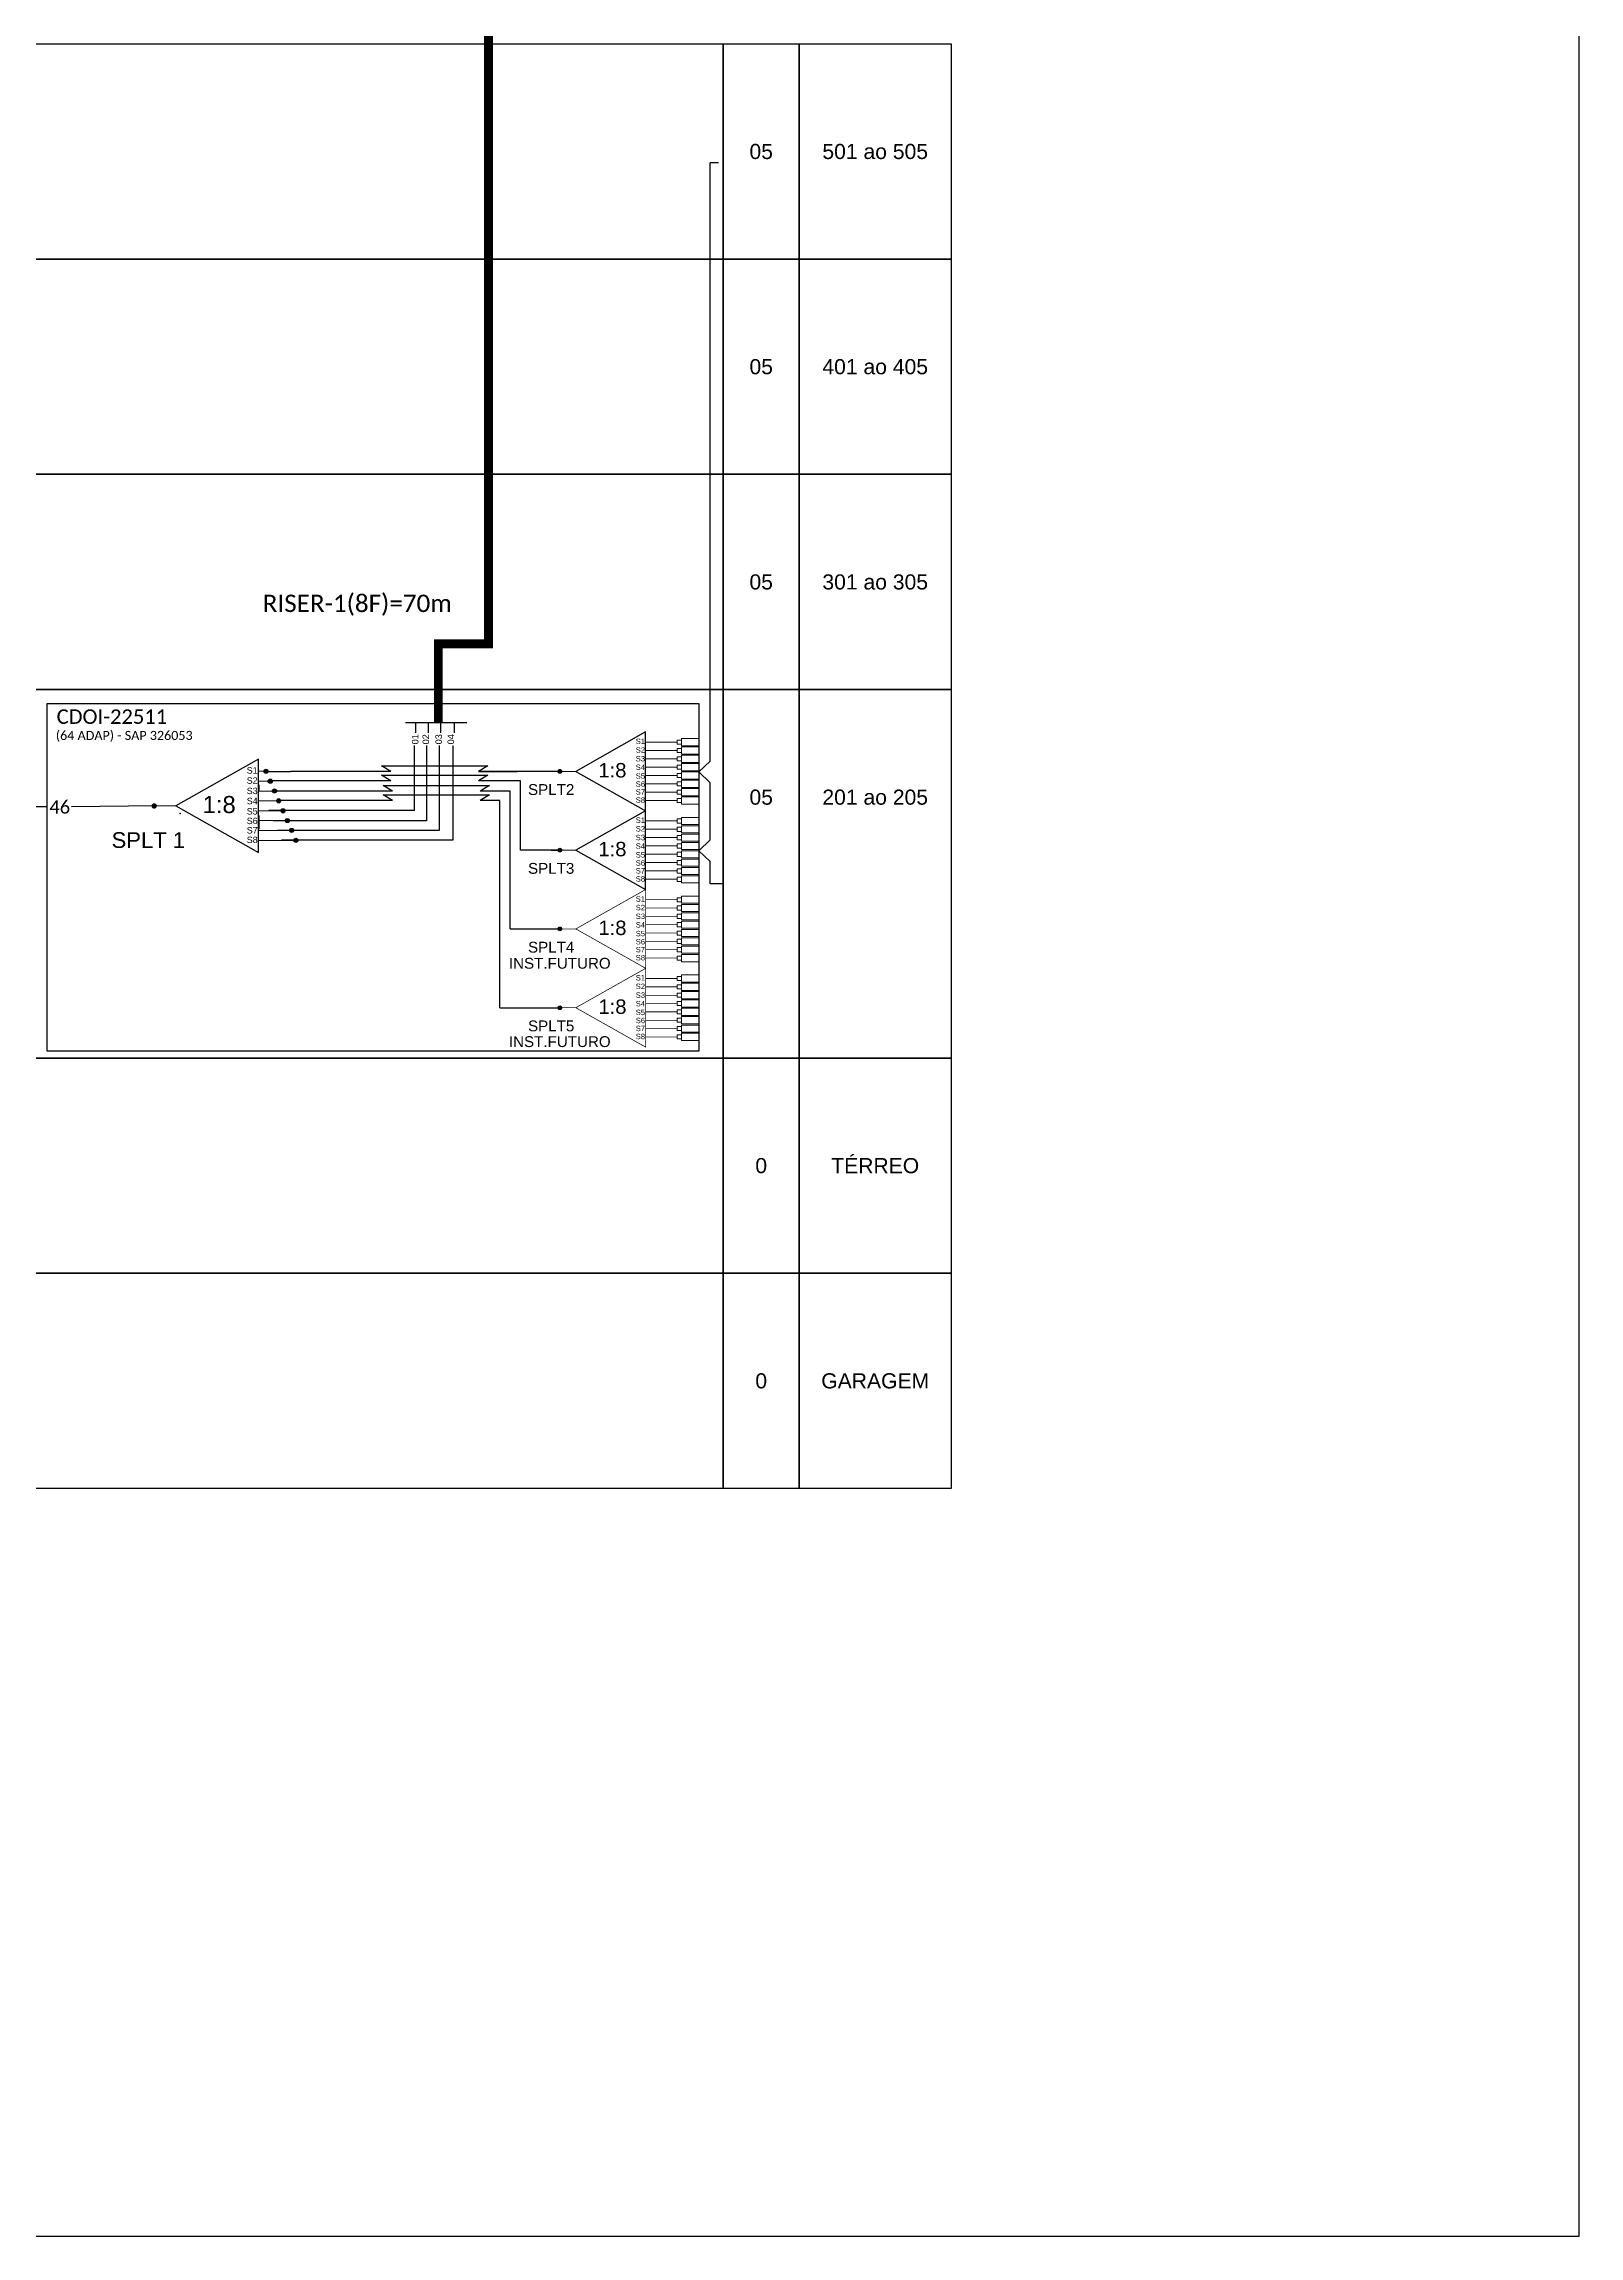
# Model space of a CAD drawing. Extents: x -89 to 1699, y 705 to 1299.
# Drawn here: x 1465.4 to 1699.1, y 705 to 1038.6 of the extents above; entities that cross this region are included whole.
import ezdxf
from ezdxf.enums import TextEntityAlignment as Align

# ---------------------------------------------------------------- set-up
doc = ezdxf.new("R2010")
doc.units = 0
doc.linetypes.add('DASHED', pattern=[0.75, 0.5, -0.25])
doc.styles.add('ARIAL', font='arial.ttf')
doc.styles.add('WMF-Calibri0', font='calibri.ttf')

# ---------------------------------------------------------------- blocks, each defined once
blk = doc.blocks.new('SPLT_1-8_SC-APC')
at = {"color": 1}
blk.add_lwpolyline([(-7.37, -2.1), (-17.04, -7.55), (-7.37, -13), (-7.37, -2.1)], dxfattribs=at)
at = {"color": 3, "lineweight": 0}
for points in [[(-2.41, -3.02), (-2.41, -4)], [(-2.41, -3.02), (0, -3.02)], [(-2.99, -3.51), (-7.37, -3.51)], [(-7.37, -4.66), (-2.99, -4.66)], [(-7.37, -5.82), (-2.99, -5.82)], [(-2.41, -4), (0, -4)], [(-2.41, -4.17), (-2.41, -5.16)], [(-2.41, -4.17), (0, -4.17)], [(-2.41, -5.16), (0, -5.16)], [(-2.41, -5.32), (-2.41, -6.31)], [(-2.41, -5.32), (0, -5.32)], [(-7.37, -6.97), (-2.99, -6.97)], [(-7.37, -8.12), (-2.99, -8.12)], [(-2.41, -6.31), (0, -6.31)], [(-2.41, -6.48), (-2.41, -7.46)], [(-2.41, -6.48), (0, -6.48)], [(-2.41, -7.46), (0, -7.46)], [(-2.41, -7.63), (-2.41, -8.62)], [(-2.41, -7.63), (0, -7.63)], [(-2.41, -8.62), (0, -8.62)], [(-2.41, -8.78), (-2.41, -9.77)], [(-2.41, -8.78), (0, -8.78)], [(-7.37, -9.28), (-2.99, -9.28)], [(-7.37, -10.43), (-2.99, -10.43)], [(-7.37, -11.58), (-2.99, -11.58)], [(-2.41, -9.77), (0, -9.77)], [(-2.41, -9.94), (-2.41, -10.92)], [(-2.41, -9.94), (0, -9.94)], [(-2.41, -10.92), (0, -10.92)], [(-2.41, -11.09), (-2.41, -12.08)], [(-2.41, -11.09), (0, -11.09)], [(-2.41, -12.08), (0, -12.08)]]:
    blk.add_lwpolyline(points, dxfattribs=at)
for points in [[(-2.99, -3.22), (-2.41, -3.22), (-2.41, -3.8), (-2.99, -3.8)], [(-2.99, -4.38), (-2.41, -4.38), (-2.41, -4.95), (-2.99, -4.95)], [(-2.99, -5.53), (-2.41, -5.53), (-2.41, -6.1), (-2.99, -6.1)], [(-2.99, -6.68), (-2.41, -6.68), (-2.41, -7.26), (-2.99, -7.26)], [(-2.99, -7.84), (-2.41, -7.84), (-2.41, -8.41), (-2.99, -8.41)], [(-2.99, -8.99), (-2.41, -8.99), (-2.41, -9.56), (-2.99, -9.56)], [(-2.99, -10.14), (-2.41, -10.14), (-2.41, -10.72), (-2.99, -10.72)], [(-2.99, -11.3), (-2.41, -11.3), (-2.41, -11.87), (-2.99, -11.87)]]:
    blk.add_lwpolyline(points, close=True, dxfattribs=at)
at = {"color": 1, "lineweight": 0}
blk.add_lwpolyline([(-17.04, -7.55), (-19.26, -7.55)], dxfattribs=at)
at = {"color": 1, "style": 'ARIAL'}
for s, height, p in [('S1', 0.75, (-8.74, -3.78)), ('S2', 0.75, (-8.74, -4.97)), ('S3', 0.75, (-8.74, -6.18)), ('1:8', 2, (-13.91, -8.4)), ('S4', 0.75, (-8.74, -7.36)), ('S5', 0.75, (-8.74, -8.57)), ('S6', 0.75, (-8.74, -9.69)), ('S7', 0.75, (-8.74, -10.78)), ('S8', 0.75, (-8.74, -11.9))]:
    blk.add_text(s, height=height, dxfattribs=at).set_placement(p)
blk = doc.blocks.new('SPLT_1-8_DIV_DIR')
h = blk.add_hatch(color=3)
h.dxf.hatch_style = 1
edge = h.paths.add_edge_path()
edge.add_arc((12.77, 4.04), 0.242, 0, 360)
h = blk.add_hatch(color=3)
h.dxf.hatch_style = 1
edge = h.paths.add_edge_path()
edge.add_arc((13.27, 2.88), 0.242, 0, 360)
h = blk.add_hatch(color=3)
h.dxf.hatch_style = 1
edge = h.paths.add_edge_path()
edge.add_arc((13.77, 1.73), 0.242, 0, 360)
h = blk.add_hatch(color=3)
h.dxf.hatch_style = 1
edge = h.paths.add_edge_path()
edge.add_arc((14.27, 0.58), 0.242, 0, 360)
h = blk.add_hatch(color=3)
h.dxf.hatch_style = 1
edge = h.paths.add_edge_path()
edge.add_arc((14.77, -0.58), 0.242, 0, 360)
h = blk.add_hatch(color=3)
h.dxf.hatch_style = 1
edge = h.paths.add_edge_path()
edge.add_arc((15.27, -1.73), 0.242, 0, 360)
h = blk.add_hatch(color=3)
h.dxf.hatch_style = 1
edge = h.paths.add_edge_path()
edge.add_arc((15.77, -2.88), 0.242, 0, 360)
h = blk.add_hatch(color=3)
h.dxf.hatch_style = 1
edge = h.paths.add_edge_path()
edge.add_arc((16.27, -4.04), 0.242, 0, 360)
at = {"color": 1}
blk.add_lwpolyline([(11.89, 5.45), (2.22, 0), (11.89, -5.45), (11.89, 5.45)], dxfattribs=at)
at = {"color": 7, "lineweight": 0}
for points in [[(12.77, 4.04), (11.89, 4.04)], [(11.89, 2.88), (13.27, 2.88)], [(11.89, 1.73), (13.77, 1.73)], [(11.89, 0.58), (14.27, 0.58)], [(11.89, -0.58), (14.77, -0.58)], [(11.89, -1.73), (15.27, -1.73)], [(11.89, -2.88), (15.77, -2.88)], [(11.89, -4.04), (16.27, -4.04)]]:
    blk.add_lwpolyline(points, dxfattribs=at)
at = {"color": 1, "lineweight": 0}
blk.add_lwpolyline([(2.22, 0), (0, 0)], dxfattribs=at)
at = {"color": 3}
for centre in [(12.77, 4.04), (13.27, 2.88), (13.77, 1.73), (14.27, 0.58), (14.77, -0.58), (15.27, -1.73), (15.77, -2.88), (16.27, -4.04)]:
    blk.add_circle(centre, 0.242, dxfattribs=at)
at = {"color": 1, "style": 'ARIAL'}
for s, height, p in [('S1', 0.75, (10.52, 3.77)), ('S2', 0.75, (10.52, 2.58)), ('1:8', 2, (5.35, -0.85)), ('S3', 0.75, (10.52, 1.37)), ('S4', 0.75, (10.52, 0.19)), ('S5', 0.75, (10.52, -1.02)), ('S6', 0.75, (10.52, -2.14)), ('S7', 0.75, (10.52, -3.24)), ('S8', 0.75, (10.52, -4.36))]:
    blk.add_text(s, height=height, dxfattribs=at).set_placement(p)
blk = doc.blocks.new('SPLT_1-8_SC-APC PLANEJADO')
at = {"color": 30, "linetype": 'DASHED', "ltscale": 2.5, "const_width": 0.1}
blk.add_lwpolyline([(4942.78, -604.33), (4933.11, -609.78), (4942.78, -615.23), (4942.78, -604.33)], dxfattribs=at)
at = {"color": 30, "linetype": 'DASHED', "lineweight": 0, "ltscale": 2.5, "const_width": 0.1}
for points in [[(4947.15, -605.74), (4942.78, -605.74)], [(4942.78, -606.89), (4947.15, -606.89)], [(4942.78, -608.05), (4947.15, -608.05)], [(4942.78, -609.2), (4947.15, -609.2)], [(4933.11, -609.78), (4930.89, -609.78)], [(4942.78, -610.35), (4947.15, -610.35)], [(4942.78, -611.51), (4947.15, -611.51)], [(4942.78, -612.66), (4947.15, -612.66)], [(4942.78, -613.81), (4947.15, -613.81)]]:
    blk.add_lwpolyline(points, dxfattribs=at)
at = {"color": 3, "lineweight": 0}
for points in [[(4947.15, -605.46), (4947.73, -605.46), (4947.73, -606.03), (4947.15, -606.03)], [(4947.15, -606.61), (4947.73, -606.61), (4947.73, -607.18), (4947.15, -607.18)], [(4947.15, -607.76), (4947.73, -607.76), (4947.73, -608.33), (4947.15, -608.33)], [(4947.15, -608.91), (4947.73, -608.91), (4947.73, -609.49), (4947.15, -609.49)], [(4947.15, -610.07), (4947.73, -610.07), (4947.73, -610.64), (4947.15, -610.64)], [(4947.15, -611.22), (4947.73, -611.22), (4947.73, -611.79), (4947.15, -611.79)], [(4947.15, -612.37), (4947.73, -612.37), (4947.73, -612.95), (4947.15, -612.95)], [(4947.15, -613.53), (4947.73, -613.53), (4947.73, -614.1), (4947.15, -614.1)]]:
    blk.add_lwpolyline(points, close=True, dxfattribs=at)
for points in [[(4947.73, -605.25), (4947.73, -606.23)], [(4947.73, -605.25), (4950.15, -605.25)], [(4947.73, -606.23), (4950.15, -606.23)], [(4947.73, -606.4), (4947.73, -607.39)], [(4947.73, -606.4), (4950.15, -606.4)], [(4947.73, -607.39), (4950.15, -607.39)], [(4947.73, -607.55), (4947.73, -608.54)], [(4947.73, -607.55), (4950.15, -607.55)], [(4947.73, -608.54), (4950.15, -608.54)], [(4947.73, -608.71), (4947.73, -609.69)], [(4947.73, -608.71), (4950.15, -608.71)], [(4947.73, -609.69), (4950.15, -609.69)], [(4947.73, -609.86), (4947.73, -610.85)], [(4947.73, -609.86), (4950.15, -609.86)], [(4947.73, -610.85), (4950.15, -610.85)], [(4947.73, -611.01), (4947.73, -612)], [(4947.73, -611.01), (4950.15, -611.01)], [(4947.73, -612), (4950.15, -612)], [(4947.73, -612.17), (4947.73, -613.15)], [(4947.73, -612.17), (4950.15, -612.17)], [(4947.73, -613.15), (4950.15, -613.15)], [(4947.73, -613.32), (4947.73, -614.31)], [(4947.73, -613.32), (4950.15, -613.32)], [(4947.73, -614.31), (4950.15, -614.31)]]:
    blk.add_lwpolyline(points, dxfattribs=at)
at = {"color": 30, "style": 'ARIAL'}
for s, height, p in [('S1', 0.75, (4941.41, -606.01)), ('1:8', 2, (4936.24, -610.63)), ('S2', 0.75, (4941.41, -607.2)), ('S3', 0.75, (4941.41, -608.41)), ('S4', 0.75, (4941.41, -609.59)), ('S5', 0.75, (4941.41, -610.8)), ('S6', 0.75, (4941.41, -611.92)), ('S7', 0.75, (4941.41, -613.02)), ('S8', 0.75, (4941.41, -614.13))]:
    blk.add_text(s, height=height, dxfattribs=at).set_placement(p)

msp = doc.modelspace()

# ---------------------------------------------------------------- hatches: boundary and pattern name
h = msp.add_hatch(color=3)
h.dxf.hatch_style = 1
edge = h.paths.add_edge_path()
edge.add_arc((1543.91, 927.87), 0.282, 0, 360)
h = msp.add_hatch(color=3)
h.dxf.hatch_style = 1
edge = h.paths.add_edge_path()
edge.add_arc((1482.18, 922.61), 0.41, 0, 360)
h = msp.add_hatch(color=3)
h.dxf.hatch_style = 1
edge = h.paths.add_edge_path()
edge.add_arc((1543.91, 915.89), 0.282, 0, 360)
h = msp.add_hatch(color=3)
h.dxf.hatch_style = 1
edge = h.paths.add_edge_path()
edge.add_arc((1543.91, 903.9), 0.282, 0, 360)
h = msp.add_hatch(color=3)
h.dxf.hatch_style = 1
edge = h.paths.add_edge_path()
edge.add_arc((1543.91, 891.91), 0.282, 0, 360)

# ---------------------------------------------------------------- linework, layer by layer
for p, q in [((1335.16, 940.32), (1568.78, 940.32)), ((1568.78, 940.32), (1568.78, 884.26)), ((1568.78, 940.32), (1580.35, 940.32)), ((1568.78, 884.26), (1568.78, 940.32)), ((1580.35, 940.32), (1580.35, 884.26)), ((1580.35, 940.32), (1603.5, 940.32)), ((1580.35, 884.26), (1580.35, 940.32)), ((1603.5, 940.32), (1603.5, 884.26)), ((1568.78, 884.26), (1335.16, 884.26)), ((1580.35, 884.26), (1568.78, 884.26)), ((1603.5, 884.26), (1580.35, 884.26))]:
    msp.add_line(p, q)
at = {"color": 1}
for p, q in [((1465.9, 938.2), (1565.09, 938.2)), ((1465.9, 885.3), (1465.9, 938.2)), ((1565.09, 938.2), (1565.09, 885.3)), ((1565.09, 885.3), (1465.9, 885.3))]:
    msp.add_line(p, q, dxfattribs=at)
at = {"color": 5}
for p, q in [((1499.19, 927.87), (1502.93, 927.87)), ((1518.2, 926.42), (1500.15, 926.42)), ((1518.45, 923.42), (1501.33, 923.42))]:
    msp.add_line(p, q, dxfattribs=at)
for points in [[(860.5, 705.02), (1699.06, 705.02), (1699.06, 1299.02), (860.5, 1299.02), (860.5, 705.02)], [(1498.11, 925.81), (1498.11, 924.92)]]:
    msp.add_lwpolyline(points)
at = {"color": 5, "const_width": 1.36}
msp.add_lwpolyline([(1533.07, 1203.38), (1533.07, 947.29), (1525.43, 947.29), (1525.43, 935.3)], dxfattribs=at)
for points in [[(1335.16, 1038.55), (1568.78, 1038.55), (1568.78, 1005.81), (1335.16, 1005.81)], [(1568.78, 1038.55), (1580.35, 1038.55), (1580.35, 1005.81), (1568.78, 1005.81)], [(1580.35, 1038.55), (1603.5, 1038.55), (1603.5, 1005.81), (1580.35, 1005.81)], [(1335.16, 1005.81), (1568.78, 1005.81), (1568.78, 973.07), (1335.16, 973.07)], [(1568.78, 1005.81), (1580.35, 1005.81), (1580.35, 973.07), (1568.78, 973.07)], [(1580.35, 1005.81), (1603.5, 1005.81), (1603.5, 973.07), (1580.35, 973.07)], [(1335.16, 973.07), (1568.78, 973.07), (1568.78, 940.32), (1335.16, 940.32)], [(1568.78, 973.07), (1580.35, 973.07), (1580.35, 940.32), (1568.78, 940.32)], [(1580.35, 973.07), (1603.5, 973.07), (1603.5, 940.32), (1580.35, 940.32)], [(1335.16, 884.26), (1568.78, 884.26), (1568.78, 851.52), (1335.16, 851.52)], [(1568.78, 884.26), (1580.35, 884.26), (1580.35, 851.52), (1568.78, 851.52)], [(1580.35, 884.26), (1603.5, 884.26), (1603.5, 851.52), (1580.35, 851.52)], [(1335.16, 851.52), (1568.78, 851.52), (1568.78, 818.78), (1335.16, 818.78)], [(1568.78, 851.52), (1580.35, 851.52), (1580.35, 818.78), (1568.78, 818.78)], [(1580.35, 851.52), (1603.5, 851.52), (1603.5, 818.78), (1580.35, 818.78)]]:
    msp.add_lwpolyline(points, close=True)
at = {"color": 3}
for points in [[(1568.06, 1020.45), (1566.82, 1020.45)], [(1566.82, 929.44), (1566.82, 1020.45)], [(1566.82, 926.12), (1565.09, 927.78), (1566.82, 929.44)], [(1568.64, 910.78), (1566.82, 910.78), (1566.82, 914.14), (1565.09, 915.8), (1566.82, 917.45), (1566.82, 926.12)], [(1465.96, 922.49), (1464.19, 922.49)], [(1482.59, 922.63), (1469.59, 922.49)]]:
    msp.add_lwpolyline(points, dxfattribs=at)
at = {"color": 5}
for points in [[(1520.42, 935.3), (1529.78, 935.3)], [(1521.95, 935.3), (1521.95, 933.71)], [(1523.87, 935.3), (1523.87, 933.72)], [(1525.78, 935.3), (1525.78, 933.71)], [(1527.86, 935.3), (1527.86, 933.71)], [(1521.73, 931.79), (1521.73, 921.92), (1499.63, 921.92)], [(1523.64, 931.79), (1523.64, 920.36), (1500.28, 920.36)], [(1525.56, 931.79), (1525.56, 918.86), (1500.93, 918.86)], [(1527.64, 931.79), (1527.64, 917.38), (1501.58, 917.38)], [(1498.88, 927.92), (1498.88, 927.92)], [(1518.2, 927.87), (1502.93, 927.87)], [(1518.2, 927.87), (1516.78, 928.73), (1532.95, 928.73), (1531.56, 927.87)], [(1518.2, 926.42), (1516.78, 927.28), (1532.95, 927.28), (1531.56, 926.42)], [(1543.91, 927.87), (1531.56, 927.87), (1531.56, 927.87), (1537.41, 927.87)], [(1518.45, 924.88), (1500.81, 924.88)], [(1518.45, 924.88), (1517.03, 925.74), (1533.2, 925.74), (1531.81, 924.88)], [(1518.45, 923.42), (1517.03, 924.28), (1533.2, 924.28), (1531.81, 923.42)], [(1536.37, 924.88), (1531.81, 924.88)], [(1536.37, 903.9), (1536.37, 924.88)], [(1536.37, 903.9), (1543.91, 903.9)], [(1534.79, 891.91), (1543.91, 891.91)]]:
    msp.add_lwpolyline(points, dxfattribs=at)
at = {"color": 5, "ltscale": 0.5}
for points in [[(1537.95, 926.42), (1531.56, 926.42)], [(1544.45, 915.89), (1537.95, 915.89), (1537.95, 926.42)], [(1534.79, 923.42), (1531.81, 923.42)], [(1534.79, 891.91), (1534.79, 923.42)]]:
    msp.add_lwpolyline(points, dxfattribs=at)
at = {"color": 1}
msp.add_lwpolyline([(1498.11, 921.16), (1498.11, 919.09)], dxfattribs=at)
at = {"color": 2}
msp.add_lwpolyline([(1542.59, 915.89), (1543.91, 915.89)], dxfattribs=at)
at = {"color": 3}
for centre in [(1543.91, 927.87), (1543.91, 915.89), (1543.91, 903.9), (1543.91, 891.91)]:
    msp.add_circle(centre, 0.282, dxfattribs=at)
msp.add_point((1486.15, 921.44))

# ---------------------------------------------------------------- block references
at = {"color": 3, "xscale": 1.1, "yscale": 1.100000000000001, "zscale": 1.1}
for p in [(1565.09, 936.18), (1565.09, 924.19)]:
    msp.add_blockref('SPLT_1-8_SC-APC', p, dxfattribs=at)
for name, p, xscale, yscale, zscale in [('SPLT_1-8_DIV_DIR', (1482.59, 922.63), 1.3, 1.299999999999997, 1.3), ('SPLT_1-8_SC-APC PLANEJADO', (-3880.07, 1574.66), 1.099999999999994, 1.099999999999994, 1.1), ('SPLT_1-8_SC-APC PLANEJADO', (-3880.07, 1562.67), 1.099999999999994, 1.099999999999994, 1.1)]:
    msp.add_blockref(name, p, dxfattribs=dict(xscale=xscale, yscale=yscale, zscale=zscale))

# ---------------------------------------------------------------- texts
at = {"style": 'ARIAL'}
for s, p in [('05', (1574.57, 1022.18)), ('501 ao 505', (1591.92, 1022.18)), ('05', (1574.57, 989.44)), ('401 ao 405', (1591.92, 989.44)), ('05', (1574.57, 956.69)), ('301 ao 305', (1591.92, 956.69)), ('05', (1574.57, 923.95)), ('201 ao 205', (1591.92, 923.95)), ('0', (1574.57, 867.89)), ('TÉRREO', (1591.92, 867.89)), ('0', (1574.57, 835.15)), ('GARAGEM', (1591.92, 835.15))]:
    msp.add_text(s, height=2.3, dxfattribs=at).set_placement(p, align=Align.MIDDLE_CENTER)
at = {"color": 5, "style": 'WMF-Calibri0'}
msp.add_text('RISER-1(8F)=70m', height=2.6457, dxfattribs=at).set_placement((1498.7, 952.11))
at = {"color": 1, "style": 'WMF-Calibri0'}
msp.add_text('CDOI-22511', height=2.2, dxfattribs=at).set_placement((1467.34, 935.1))
msp.add_text('(64 ADAP) - SAP 326053', height=1.375, dxfattribs=at).set_placement((1477.62, 932.65), align=Align.CENTER)
at = {"style": 'ARIAL'}
for s, p in [('01', (1521.9, 932.75)), ('02', (1523.52, 932.75)), ('03', (1525.48, 932.75)), ('04', (1527.32, 932.75))]:
    msp.add_text(s, height=0.992, rotation=90, dxfattribs=at).set_placement(p, align=Align.MIDDLE_CENTER)
for s, p in [('SPLT2', (1542.6, 924.28)), ('SPLT3', (1542.6, 912.29)), ('SPLT4', (1542.6, 900.3)), ('INST.FUTURO', (1543.91, 897.85)), ('INST.FUTURO', (1543.91, 885.93)), ('SPLT5', (1542.6, 888.32))]:
    msp.add_text(s, height=1.65, dxfattribs=at).set_placement(p, align=Align.CENTER)
at = {"style": 'WMF-Calibri0'}
msp.add_text('46', height=2, dxfattribs=at).set_placement((1466.23, 921.45))
at = {"color": 7, "style": 'ARIAL'}
msp.add_text('SPLT 1', height=2.4, dxfattribs=at).set_placement((1475.7, 916.22))

doc.saveas('drawing.dxf')
